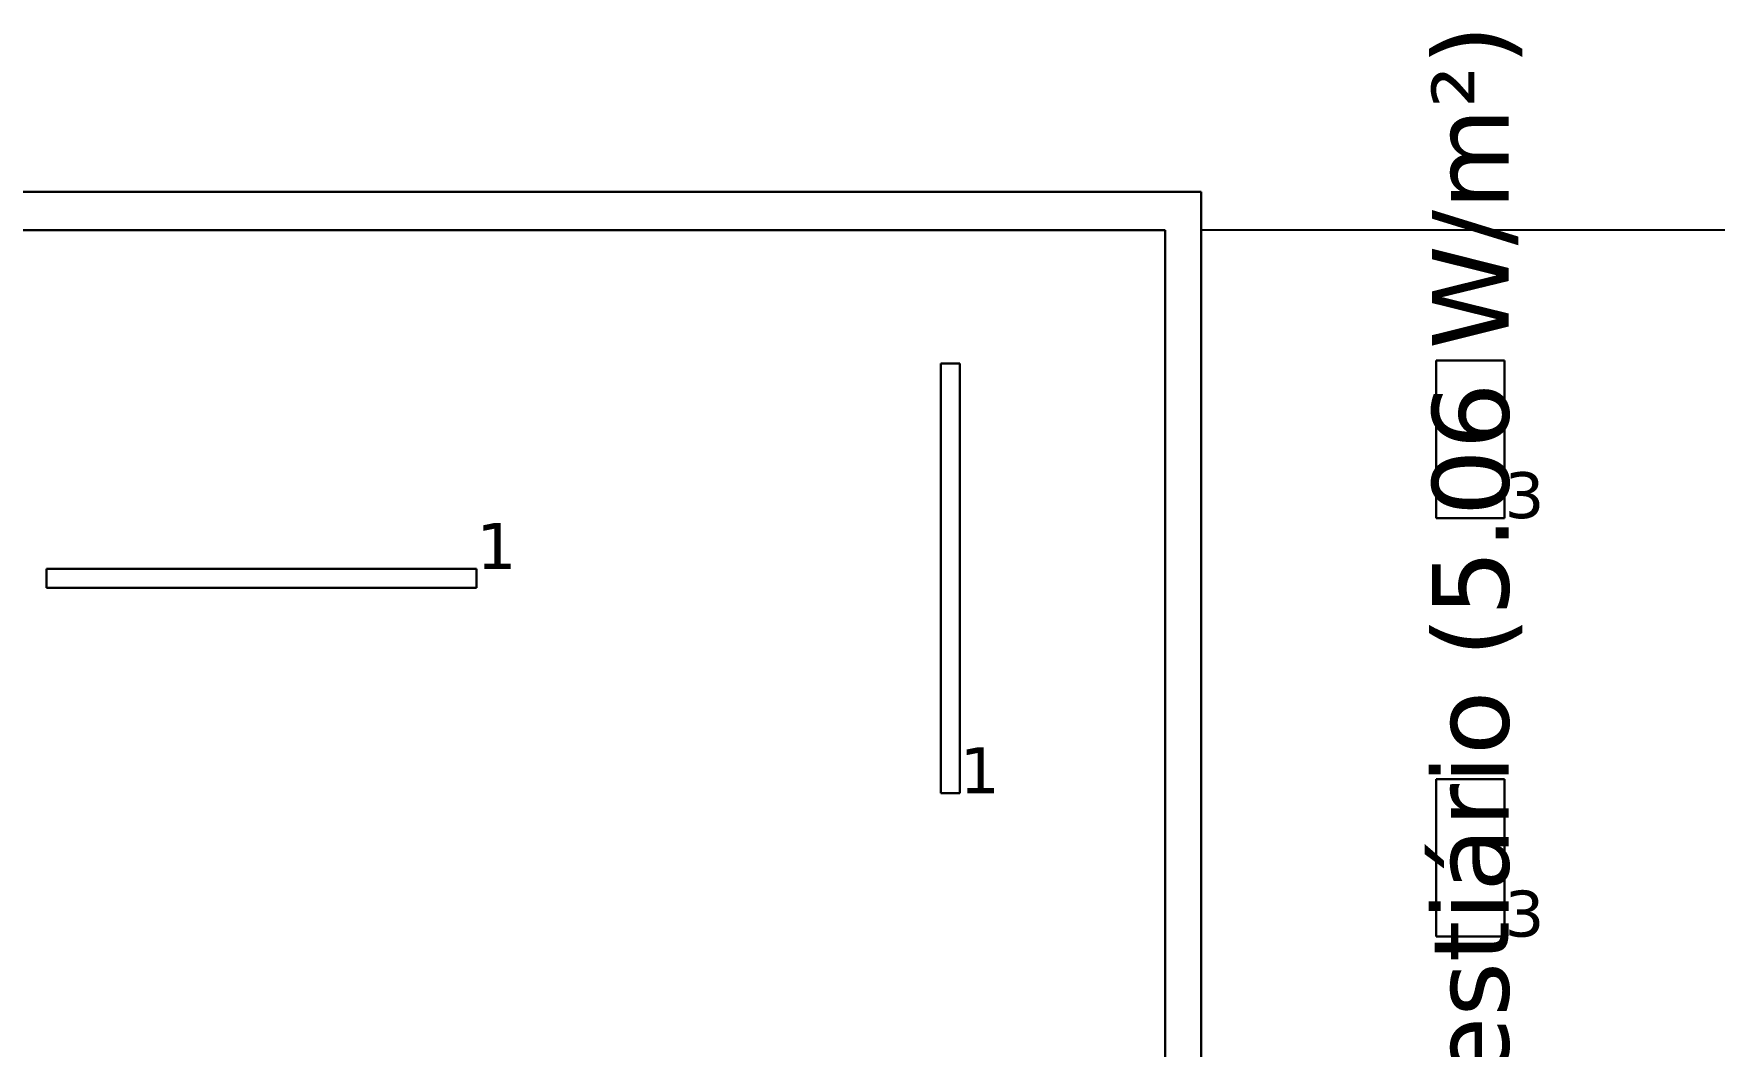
# Model space of a CAD drawing. Header units: inches. Extents: x 28 to 141, y 59 to 110.
# Drawn here: x 76.83 to 83.41, y 89.75 to 93.72 of the extents above; entities that cross this region are included whole.
import ezdxf

# ---------------------------------------------------------------- set-up
doc = ezdxf.new("R2010")
doc.units = ezdxf.units.IN
doc.header["$MEASUREMENT"] = 0
for name, color, linetype, true_color in [('DLX_BLD0_CALC', 3, 'Continuous', 0x00ff00), ('DLX_BLD0_CONT', 7, 'Continuous', 0x969696), ('DLX_BLD0_LUM', 7, 'Continuous', 0xffd400), ('DLX_BLD0_LUMKEY_IDX', 7, 'Continuous', 0x969696), ('DLX_BLD0_ROOF', 7, 'Continuous', 0x7f7f7f), ('DLX_BLD1_CALC', 3, 'Continuous', 0x00ff00), ('DLX_BLD1_DESC', 7, 'Continuous', 0x969696), ('DLX_BLD1_LUM', 7, 'Continuous', 0xffd400), ('DLX_BLD1_LUMKEY_IDX', 7, 'Continuous', 0x969696)]:
    doc.layers.add(name, color=color, linetype=linetype, true_color=true_color)
doc.styles.add('TableTextStyle', font='')
doc.styles.get('TableTextStyle').set_extended_font_data('VERDANA.TTF')

msp = doc.modelspace()

# ---------------------------------------------------------------- linework, layer by layer
at = {"layer": 'DLX_BLD0_CALC'}
for points in [[(81.2592, 92.948, 0), (76.7777, 92.9482, 0)], [(81.2592, 84.7493, 0), (81.2592, 92.948, 0)]]:
    msp.add_polyline3d(points, dxfattribs=at)
at = {"layer": 'DLX_BLD0_CONT'}
for points in [[(81.4002, 93.098, 0), (28.2, 93.0998, 0)], [(81.4002, 84.5989, 0), (81.4002, 93.098, 0)], [(81.2592, 92.948, 0), (28.3576, 92.9498, 0)], [(81.2592, 84.7493, 0), (81.2592, 92.948, 0)]]:
    msp.add_polyline3d(points, dxfattribs=at)
at = {"layer": 'DLX_BLD0_LUM'}
for points in [[(80.3802, 92.4254, 0), (80.4542, 92.4254, 0)], [(80.4542, 92.4254, 0), (80.3802, 92.4254, 0)], [(80.3802, 92.4254, 0), (80.3802, 92.4254, 0)], [(80.3802, 90.7414, 0), (80.3802, 92.4254, 0)], [(80.3802, 92.4254, 0), (80.3802, 92.4254, 0)], [(80.3802, 92.4254, 0), (80.3802, 90.7414, 0)], [(80.4542, 92.4254, 0), (80.3802, 92.4254, 0)], [(80.3802, 92.4254, 0), (80.3802, 90.7414, 0)], [(80.3802, 92.4254, 0), (80.4542, 92.4254, 0)], [(80.3802, 90.7414, 0), (80.3802, 92.4254, 0)], [(80.4542, 92.4254, 0), (80.4542, 92.4254, 0)], [(80.4542, 92.4254, 0), (80.4542, 90.7414, 0)], [(80.4542, 90.7414, 0), (80.4542, 92.4254, 0)], [(80.4542, 92.4254, 0), (80.4542, 92.4254, 0)], [(80.4542, 90.7414, 0), (80.4542, 92.4254, 0)], [(80.4542, 92.4254, 0), (80.4542, 90.7414, 0)], [(76.8775, 91.5464, 0), (76.8775, 91.6204, 0)], [(76.8775, 91.6204, 0), (76.8775, 91.6204, 0)], [(76.8775, 91.6204, 0), (76.8775, 91.5464, 0)], [(76.8775, 91.6204, 0), (78.5615, 91.6204, 0)], [(78.5615, 91.6204, 0), (76.8775, 91.6204, 0)], [(76.8775, 91.6204, 0), (76.8775, 91.6204, 0)], [(78.5615, 91.6204, 0), (76.8775, 91.6204, 0)], [(76.8775, 91.6204, 0), (76.8775, 91.5464, 0)], [(76.8775, 91.5464, 0), (76.8775, 91.6204, 0)], [(76.8775, 91.6204, 0), (78.5615, 91.6204, 0)], [(78.5615, 91.6204, 0), (78.5615, 91.6204, 0)], [(78.5615, 91.6204, 0), (78.5615, 91.5464, 0)], [(78.5615, 91.5464, 0), (78.5615, 91.6204, 0)], [(78.5615, 91.6204, 0), (78.5615, 91.6204, 0)], [(78.5615, 91.5464, 0), (78.5615, 91.6204, 0)], [(78.5615, 91.6204, 0), (78.5615, 91.5464, 0)], [(76.8775, 91.5464, 0), (76.8775, 91.5464, 0)], [(78.5615, 91.5464, 0), (76.8775, 91.5464, 0)], [(76.8775, 91.5464, 0), (76.8775, 91.5464, 0)], [(76.8775, 91.5464, 0), (78.5615, 91.5464, 0)], [(76.8775, 91.5464, 0), (78.5615, 91.5464, 0)], [(78.5615, 91.5464, 0), (76.8775, 91.5464, 0)], [(78.5615, 91.5464, 0), (78.5615, 91.5464, 0)], [(78.5615, 91.5464, 0), (78.5615, 91.5464, 0)], [(80.4542, 90.7414, 0), (80.3802, 90.7414, 0)], [(80.3802, 90.7414, 0), (80.3802, 90.7414, 0)], [(80.3802, 90.7414, 0), (80.4542, 90.7414, 0)], [(80.3802, 90.7414, 0), (80.3802, 90.7414, 0)], [(80.3802, 90.7414, 0), (80.4542, 90.7414, 0)], [(80.4542, 90.7414, 0), (80.3802, 90.7414, 0)], [(80.4542, 90.7414, 0), (80.4542, 90.7414, 0)], [(80.4542, 90.7414, 0), (80.4542, 90.7414, 0)]]:
    msp.add_polyline3d(points, dxfattribs=at)
at = {"layer": 'DLX_BLD0_ROOF'}
for points in [[(81.4002, 93.098, 0), (28.2, 93.0998, 0)], [(28.2, 93.0998, 0), (81.4002, 93.098, 0)], [(28.2, 93.0998, 0), (81.4002, 93.098, 0)], [(81.4002, 93.098, 0), (28.2, 93.0998, 0)], [(81.4002, 84.5989, 0), (81.4002, 93.098, 0)], [(81.4002, 93.098, 0), (81.4002, 93.098, 0)], [(81.4002, 93.098, 0), (81.4002, 84.5989, 0)], [(81.4002, 93.098, 0), (81.4002, 93.098, 0)], [(81.4002, 93.098, 0), (81.4002, 84.5989, 0)], [(81.4002, 84.5989, 0), (81.4002, 93.098, 0)], [(81.2592, 92.948, 0), (28.3576, 92.9498, 0)], [(28.3576, 92.9498, 0), (81.2592, 92.948, 0)], [(81.2592, 84.7493, 0), (81.2592, 92.948, 0)], [(81.2592, 92.948, 0), (81.2592, 84.7493, 0)]]:
    msp.add_polyline3d(points, dxfattribs=at)
at = {"layer": 'DLX_BLD1_CALC'}
for points in [[(83.5076, 92.948, 0), (81.4002, 92.948, 0)], [(81.4002, 92.948, 0), (81.4002, 84.7639, 0)]]:
    msp.add_polyline3d(points, dxfattribs=at)
at = {"layer": 'DLX_BLD1_LUM'}
for points in [[(82.3204, 92.4366, 0), (82.5874, 92.4366, 0)], [(82.5874, 92.4366, 0), (82.3204, 92.4366, 0)], [(82.3204, 92.4366, 0), (82.3204, 92.4366, 0)], [(82.3204, 91.8196, 0), (82.3204, 92.4366, 0)], [(82.3204, 92.4366, 0), (82.3204, 92.4366, 0)], [(82.3204, 92.4366, 0), (82.3204, 91.8196, 0)], [(82.5874, 92.4366, 0), (82.3204, 92.4366, 0)], [(82.3204, 92.4366, 0), (82.3204, 91.8196, 0)], [(82.3204, 92.4366, 0), (82.5874, 92.4366, 0)], [(82.3204, 91.8196, 0), (82.3204, 92.4366, 0)], [(82.5874, 92.4366, 0), (82.5874, 92.4366, 0)], [(82.5874, 92.4366, 0), (82.5874, 91.8196, 0)], [(82.5874, 91.8196, 0), (82.5874, 92.4366, 0)], [(82.5874, 92.4366, 0), (82.5874, 92.4366, 0)], [(82.5874, 91.8196, 0), (82.5874, 92.4366, 0)], [(82.5874, 92.4366, 0), (82.5874, 91.8196, 0)], [(82.5874, 91.8196, 0), (82.3204, 91.8196, 0)], [(82.3204, 91.8196, 0), (82.3204, 91.8196, 0)], [(82.3204, 91.8196, 0), (82.5874, 91.8196, 0)], [(82.3204, 91.8196, 0), (82.3204, 91.8196, 0)], [(82.3204, 91.8196, 0), (82.5874, 91.8196, 0)], [(82.5874, 91.8196, 0), (82.3204, 91.8196, 0)], [(82.5874, 91.8196, 0), (82.5874, 91.8196, 0)], [(82.5874, 91.8196, 0), (82.5874, 91.8196, 0)], [(82.3204, 90.7968, 0), (82.5874, 90.7968, 0)], [(82.5874, 90.7968, 0), (82.3204, 90.7968, 0)], [(82.3204, 90.7968, 0), (82.3204, 90.7968, 0)], [(82.3204, 90.1798, 0), (82.3204, 90.7968, 0)], [(82.3204, 90.7968, 0), (82.3204, 90.7968, 0)], [(82.3204, 90.7968, 0), (82.3204, 90.1798, 0)], [(82.5874, 90.7968, 0), (82.3204, 90.7968, 0)], [(82.3204, 90.7968, 0), (82.3204, 90.1798, 0)], [(82.3204, 90.7968, 0), (82.5874, 90.7968, 0)], [(82.3204, 90.1798, 0), (82.3204, 90.7968, 0)], [(82.5874, 90.7968, 0), (82.5874, 90.7968, 0)], [(82.5874, 90.7968, 0), (82.5874, 90.1798, 0)], [(82.5874, 90.1798, 0), (82.5874, 90.7968, 0)], [(82.5874, 90.7968, 0), (82.5874, 90.7968, 0)], [(82.5874, 90.1798, 0), (82.5874, 90.7968, 0)], [(82.5874, 90.7968, 0), (82.5874, 90.1798, 0)], [(82.5874, 90.1798, 0), (82.3204, 90.1798, 0)], [(82.3204, 90.1798, 0), (82.3204, 90.1798, 0)], [(82.3204, 90.1798, 0), (82.5874, 90.1798, 0)], [(82.3204, 90.1798, 0), (82.3204, 90.1798, 0)], [(82.3204, 90.1798, 0), (82.5874, 90.1798, 0)], [(82.5874, 90.1798, 0), (82.3204, 90.1798, 0)], [(82.5874, 90.1798, 0), (82.5874, 90.1798, 0)], [(82.5874, 90.1798, 0), (82.5874, 90.1798, 0)]]:
    msp.add_polyline3d(points, dxfattribs=at)

# ---------------------------------------------------------------- texts
at = {"layer": 'DLX_BLD0_LUMKEY_IDX', "style": 'TableTextStyle'}
for p in [(78.5615, 91.6204), (80.4542, 90.7414)]:
    msp.add_text('1', height=0.18, dxfattribs=at).set_placement(p)
at = {"layer": 'DLX_BLD1_DESC', "style": 'TableTextStyle'}
msp.add_text('Circulação vestiário (5.06 W/m²)', height=0.3, rotation=90, dxfattribs=at).set_placement((82.6039, 87.0835))
at = {"layer": 'DLX_BLD1_LUMKEY_IDX', "style": 'TableTextStyle'}
for p in [(82.5874, 91.8196), (82.5874, 90.1798)]:
    msp.add_text('3', height=0.18, dxfattribs=at).set_placement(p)

doc.saveas('drawing.dxf')
